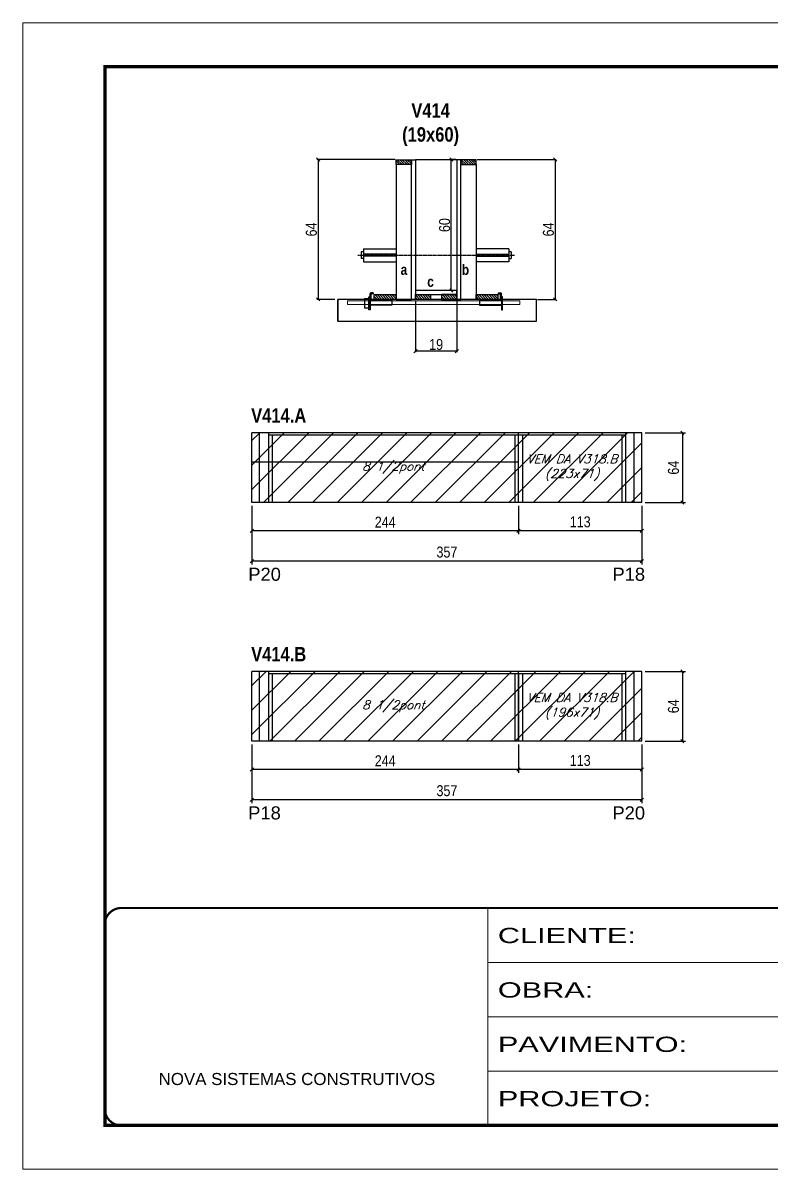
# Model space of a CAD drawing. Extents: x 3309 to 9590, y -2522 to 15424.
# Drawn here: x 8078 to 8763, y 10112 to 11162 of the extents above; entities that cross this region are included whole.
import ezdxf

# ---------------------------------------------------------------- set-up
doc = ezdxf.new("R2010")
doc.units = 0
for name, pattern in [('CONTINUO', [0]), ('DASHED', [0.75, 0.5, -0.25]), ('HIDDEN', [0.375, 0.25, -0.125])]:
    doc.linetypes.add(name, pattern=pattern)
for name, color, linetype in [('5', 5, 'Continuous'), ('barrote', 251, 'Continuous'), ('COTA', 241, 'Continuous'), ('detalhes', 4, 'Continuous'), ('NOMENCLATURA', 7, 'Continuous'), ('Painéis', 200, 'Continuous'), ('presilha', 1, 'Continuous'), ('SARR_2.2x10', 60, 'Continuous'), ('SARR_2.2x7', 40, 'Continuous'), ('SARR_3.5x7', 81, 'Continuous'), ('TENSOR', 3, 'Continuous'), ('texto', 7, 'Continuous')]:
    doc.layers.add(name, color=color, linetype=linetype)
for name, color, linetype, lineweight in [('CONCRETO', 251, 'Continuous', 25), ('Folhas', 255, 'Continuous', 9), ('Hachura', 251, 'Continuous', 9), ('SARRAFO DE PRESSAO', 251, 'DASHED', 9), ('SCO-___-LAJ', 2, 'Continuous', 0)]:
    doc.layers.add(name, color=color, linetype=linetype, lineweight=lineweight)
doc.styles.add('ARIAL', font='arial.ttf')
doc.styles.add('COTA TECNICA', font='techl___.ttf', dxfattribs={"height": 10})
doc.styles.add('COTA TECNICA 2X', font='techl___.ttf', dxfattribs={"height": 10})
doc.styles.add('Romans', font='romans.shx')
doc.styles.get("Standard").update_dxf_attribs({"font": 'arial.ttf'})
doc.styles.add('TECNICA', font='techb___.ttf', dxfattribs={"height": 10})
doc.styles.add('Tecnologia', font='')
doc.styles.get('Tecnologia').set_extended_font_data('Forgotten Futurist')
doc.dimstyles.new('PAINEL', dxfattribs={"dimtxt": 10, "dimasz": 3, "dimexe": 3, "dimexo": 3, "dimgap": 3, "dimtad": 1, "dimdec": 1, "dimzin": 12, "dimdsep": 46, "dimtxsty": 'COTA TECNICA', "dimblk1": 'OBLIQUE', "dimblk2": 'OBLIQUE', "dimsah": 1, "dimcen": 0.9, "dimclrd": 4, "dimclre": 4, "dimclrt": 240, "dimadec": 1, "dimazin": 3, "dimtfac": 1, "dimtdec": 1, "dimtmove": 0, "dimatfit": 3, "dimfxl": 1, "dimtolj": 1, "dimtzin": 12, "dimarcsym": 0})
doc.dimstyles.new('SECAO', dxfattribs={"dimscale": 0.333333, "dimtxt": 5, "dimasz": 9, "dimexe": 3, "dimexo": 3, "dimgap": 3, "dimtad": 1, "dimdec": 1, "dimlfac": 0.5, "dimzin": 12, "dimdsep": 46, "dimtxsty": 'COTA TECNICA 2X', "dimblk1": 'OBLIQUE', "dimblk2": 'OBLIQUE', "dimsah": 1, "dimcen": 0.9, "dimclrd": 4, "dimclre": 4, "dimclrt": 240, "dimadec": 1, "dimazin": 3, "dimtfac": 1, "dimtdec": 1, "dimtmove": 0, "dimatfit": 3, "dimfxl": 1, "dimtolj": 1, "dimtzin": 12, "dimarcsym": 0})
pattern_1 = [(135, (41672.605, -112603.3136), (-1.122532015, -1.122532015), [])]

# ---------------------------------------------------------------- blocks, each defined once
blk = doc.blocks.new('9999999999')
at = {"color": 30, "linetype": 'CONTINUO'}
for p, q in [((98564.6, 34230.2), (98564.6, 34429.4)), ((98564.6, 34379.6), (99584, 34379.6)), ((98564.6, 34329.8), (99488, 34329.8)), ((98564.6, 34280), (99488, 34280))]:
    blk.add_line(p, q, dxfattribs=at)
at = {"color": 30, "linetype": 'CONTINUO', "const_width": 2}
blk.add_lwpolyline([(99584, 34230.2), (99584, 34414.4, 0.414214), (99569, 34429.4), (98229, 34429.4, 0.414214), (98214, 34414.4), (98214, 34245.2, 0.414214), (98229, 34230.2), (99584, 34230.2)], format="xyb", dxfattribs=at)
at = {"layer": 'Folhas'}
blk.add_lwpolyline([(98139, 34190.2), (99624, 34190.2), (99624, 35240.2), (98139, 35240.2)], close=True, dxfattribs=at)
at = {"layer": 'Folhas', "color": 30, "const_width": 3}
blk.add_lwpolyline([(98214, 34230.2), (99584, 34230.2), (99584, 35200.2), (98214, 35200.2)], close=True, dxfattribs=at)
at = {"color": 7, "linetype": 'Continuous', "ltscale": 5, "style": 'ARIAL'}
blk.add_text('NOVA SISTEMAS CONSTRUTIVOS', height=11.059, dxfattribs=at).set_placement((98263.2, 34267.2))
at = {"layer": 'Folhas', "color": 7, "style": 'Tecnologia', "width": 1.5}
for s, p in [('CLIENTE:', (98573.7, 34397.2)), ('OBRA:', (98573.7, 34347.3)), ('PAVIMENTO:', (98573.7, 34297.5)), ('PROJETO:', (98573.7, 34247.7))]:
    blk.add_text(s, height=14, dxfattribs=at).set_placement(p)
blk = doc.blocks.new('_Oblique')
at = {"color": 0, "linetype": 'ByBlock', "lineweight": -2}
blk.add_line((-0.5, -0.5), (0.5, 0.5), dxfattribs=at)
blk = doc.blocks.new('*D1137')
at = {"layer": 'COTA', "color": 4, "lineweight": -2, "transparency": 16777216}
for p, q in [((8437.1, 10907.9), (8437.1, 10860.4)), ((8475.1, 10907.9), (8475.1, 10860.4)), ((8475.1, 10861.4), (8437.1, 10861.4))]:
    blk.add_line(p, q, dxfattribs=at)
at = {"layer": 'Defpoints', "color": 0, "transparency": 16777216}
for p in [(8437.1, 10908.9), (8475.1, 10908.9), (8437.1, 10861.4)]:
    blk.add_point(p, dxfattribs=at)
at = {"layer": 'COTA', "color": 4, "lineweight": -2, "transparency": 16777216, "xscale": 3, "yscale": 3, "zscale": 3, "rotation": 180}
blk.add_blockref('_Oblique', (8437.1, 10861.4), dxfattribs=at)
at = {"layer": 'COTA', "color": 4, "lineweight": -2, "transparency": 16777216, "xscale": 3, "yscale": 3, "zscale": 3}
blk.add_blockref('_Oblique', (8475.1, 10861.4), dxfattribs=at)
at = {"layer": 'COTA', "color": 240, "transparency": 16777216, "insert": (8456.1, 10867.5), "char_height": 10, "attachment_point": 5, "style": 'COTA TECNICA 2X'}
blk.add_mtext('\\A1;19', dxfattribs=at)
blk = doc.blocks.new('PRESILHA METÁLICA 1')
at = {"layer": 'presilha'}
for p, q in [((7.5, 10.6), (7.5, 19.9)), ((12, 21), (8.6, 21)), ((9, 11.6), (9, 18.9)), ((12, 19.5), (9.6, 19.5)), ((12, 21), (12, 19.5)), ((0, 13), (6, 13)), ((0, 13), (0, 0)), ((6, 0), (0, 0)), ((6, 15.5), (7.5, 15.5)), ((6, -2.5), (6, 15.5)), ((6, 13), (6, 0)), ((7.5, 15.5), (7.5, -2.5)), ((37.5, 4.1), (7.5, 4.1)), ((37.5, 11), (9.6, 11)), ((37.5, 11), (37.5, 4.1)), ((7.5, -2.5), (6, -2.5))]:
    blk.add_line(p, q, dxfattribs=at)
for centre, radius, start, end in [((8.6, 19.9), 1.14, 90, 180), ((9.6, 18.9), 0.57, 90, 180), ((9.6, 11.6), 0.57, 180, 270)]:
    blk.add_arc(centre, radius, start, end, dxfattribs=at)
blk = doc.blocks.new('PRESILHA METÁLICA 2')
at = {"layer": 'presilha'}
for p, q in [((-5.2, 23.5), (-5.2, 22)), ((-5.2, 23.5), (-1.9, 23.5)), ((-5.2, 22), (-2.8, 22)), ((-2.2, 14.1), (-2.2, 21.4)), ((0.8, 18), (-0.8, 18)), ((-0.8, 18), (-0.8, 0)), ((-0.8, 14.6), (-0.8, 22.4)), ((0.8, 0), (0.8, 18)), ((-30.8, 13.5), (-30.8, 6.6)), ((-30.8, 13.5), (-2.8, 13.5)), ((-30.8, 6.6), (-0.8, 6.6)), ((-0.8, 0), (0.8, 0))]:
    blk.add_line(p, q, dxfattribs=at)
for centre, radius, start, end in [((-2.8, 21.4), 0.57, 0, 90), ((-1.9, 22.4), 1.14, 0, 90), ((-2.8, 14.1), 0.57, 270, 0)]:
    blk.add_arc(centre, radius, start, end, dxfattribs=at)
blk = doc.blocks.new('*D1138')
at = {"layer": 'COTA', "color": 4, "lineweight": -2, "transparency": 16777216}
for p, q in [((8418.5, 11036.9), (8347, 11036.9)), ((8348, 11036.9), (8348, 10908.9)), ((8363.3, 10908.9), (8347, 10908.9))]:
    blk.add_line(p, q, dxfattribs=at)
at = {"layer": 'Defpoints', "color": 0, "transparency": 16777216}
for p in [(8419.5, 11036.9), (8348, 10908.9), (8364.3, 10908.9)]:
    blk.add_point(p, dxfattribs=at)
at = {"layer": 'COTA', "color": 4, "lineweight": -2, "transparency": 16777216, "xscale": 3, "yscale": 3, "zscale": 3}
for p, rotation in [((8348, 11036.9), 90), ((8348, 10908.9), 270)]:
    blk.add_blockref('_Oblique', p, dxfattribs=dict(at, rotation=rotation))
at = {"layer": 'COTA', "color": 240, "transparency": 16777216, "insert": (8341.9, 10972.9), "char_height": 10, "attachment_point": 5, "rotation": 90, "style": 'COTA TECNICA 2X'}
blk.add_mtext('\\A1;64', dxfattribs=at)
blk = doc.blocks.new('*D1139')
at = {"layer": 'COTA', "color": 4, "lineweight": -2, "transparency": 16777216}
for p, q in [((8493.7, 11036.9), (8566, 11036.9)), ((8565, 11036.9), (8565, 10908.9)), ((8548.9, 10908.9), (8566, 10908.9))]:
    blk.add_line(p, q, dxfattribs=at)
at = {"layer": 'Defpoints', "color": 0, "transparency": 16777216}
for p in [(8492.7, 11036.9), (8547.9, 10908.9), (8565, 10908.9)]:
    blk.add_point(p, dxfattribs=at)
at = {"layer": 'COTA', "color": 4, "lineweight": -2, "transparency": 16777216, "xscale": 3, "yscale": 3, "zscale": 3}
for p, rotation in [((8565, 11036.9), 90), ((8565, 10908.9), 270)]:
    blk.add_blockref('_Oblique', p, dxfattribs=dict(at, rotation=rotation))
at = {"layer": 'COTA', "color": 240, "transparency": 16777216, "insert": (8558.9, 10972.9), "char_height": 10, "attachment_point": 5, "rotation": 90, "style": 'COTA TECNICA 2X'}
blk.add_mtext('\\A1;64', dxfattribs=at)
blk = doc.blocks.new('*D1140')
at = {"layer": 'COTA', "color": 4, "lineweight": -2, "transparency": 16777216}
for p, q in [((8474.1, 11036.9), (8469, 11036.9)), ((8470, 10916.9), (8470, 11036.9)), ((8474.1, 10916.9), (8469, 10916.9))]:
    blk.add_line(p, q, dxfattribs=at)
at = {"layer": 'Defpoints', "color": 0, "transparency": 16777216}
for p in [(8470, 11036.9), (8475.1, 11036.9), (8475.1, 10916.9)]:
    blk.add_point(p, dxfattribs=at)
at = {"layer": 'COTA', "color": 4, "lineweight": -2, "transparency": 16777216, "xscale": 3, "yscale": 3, "zscale": 3}
for p, rotation in [((8470, 11036.9), 90), ((8470, 10916.9), 270)]:
    blk.add_blockref('_Oblique', p, dxfattribs=dict(at, rotation=rotation))
at = {"layer": 'COTA', "color": 240, "transparency": 16777216, "insert": (8463.9, 10976.9), "char_height": 10, "attachment_point": 5, "rotation": 90, "style": 'COTA TECNICA 2X'}
blk.add_mtext('\\A1;60', dxfattribs=at)
blk = doc.blocks.new('*D1151')
at = {"layer": 'COTA', "color": 4, "linetype": 'ByBlock', "lineweight": -2, "transparency": 16777216}
for p, q in [((8531.5, 10719.7), (8531.5, 10693.8)), ((8644.5, 10719.7), (8644.5, 10693.8)), ((8644.5, 10696.8), (8531.5, 10696.8))]:
    blk.add_line(p, q, dxfattribs=at)
at = {"layer": 'Defpoints', "color": 0, "linetype": 'ByBlock', "transparency": 16777216}
for p in [(8531.5, 10722.7), (8644.5, 10722.7), (8531.5, 10696.8)]:
    blk.add_point(p, dxfattribs=at)
at = {"layer": 'COTA', "color": 4, "linetype": 'ByBlock', "lineweight": -2, "transparency": 16777216, "xscale": 3, "yscale": 3, "zscale": 3, "rotation": 180}
blk.add_blockref('_Oblique', (8531.5, 10696.8), dxfattribs=at)
at = {"layer": 'COTA', "color": 4, "linetype": 'ByBlock', "lineweight": -2, "transparency": 16777216, "xscale": 3, "yscale": 3, "zscale": 3}
blk.add_blockref('_Oblique', (8644.5, 10696.8), dxfattribs=at)
at = {"layer": 'COTA', "color": 240, "linetype": 'ByBlock', "transparency": 16777216, "insert": (8588, 10705), "char_height": 10, "attachment_point": 5, "style": 'COTA TECNICA'}
blk.add_mtext('\\A1;113', dxfattribs=at)
blk = doc.blocks.new('*D1152')
at = {"layer": 'COTA', "color": 4, "linetype": 'ByBlock', "lineweight": -2, "transparency": 16777216}
for p, q in [((8287.5, 10719.7), (8287.5, 10693.8)), ((8531.5, 10719.7), (8531.5, 10693.8)), ((8531.5, 10696.8), (8287.5, 10696.8))]:
    blk.add_line(p, q, dxfattribs=at)
at = {"layer": 'Defpoints', "color": 0, "linetype": 'ByBlock', "transparency": 16777216}
for p in [(8287.5, 10722.7), (8531.5, 10722.7), (8287.5, 10696.8)]:
    blk.add_point(p, dxfattribs=at)
at = {"layer": 'COTA', "color": 4, "linetype": 'ByBlock', "lineweight": -2, "transparency": 16777216, "xscale": 3, "yscale": 3, "zscale": 3, "rotation": 180}
blk.add_blockref('_Oblique', (8287.5, 10696.8), dxfattribs=at)
at = {"layer": 'COTA', "color": 4, "linetype": 'ByBlock', "lineweight": -2, "transparency": 16777216, "xscale": 3, "yscale": 3, "zscale": 3}
blk.add_blockref('_Oblique', (8531.5, 10696.8), dxfattribs=at)
at = {"layer": 'COTA', "color": 240, "linetype": 'ByBlock', "transparency": 16777216, "insert": (8409.5, 10704.8), "char_height": 10, "attachment_point": 5, "style": 'COTA TECNICA'}
blk.add_mtext('\\A1;244', dxfattribs=at)
blk = doc.blocks.new('*D1153')
at = {"layer": 'COTA', "color": 4, "linetype": 'ByBlock', "lineweight": -2, "transparency": 16777216}
for p, q in [((8287.5, 10719.7), (8287.5, 10666.1)), ((8644.5, 10719.7), (8644.5, 10666.1)), ((8644.5, 10669.1), (8287.5, 10669.1))]:
    blk.add_line(p, q, dxfattribs=at)
at = {"layer": 'Defpoints', "color": 0, "linetype": 'ByBlock', "transparency": 16777216}
for p in [(8287.5, 10722.7), (8644.5, 10722.7), (8287.5, 10669.1)]:
    blk.add_point(p, dxfattribs=at)
at = {"layer": 'COTA', "color": 4, "linetype": 'ByBlock', "lineweight": -2, "transparency": 16777216, "xscale": 3, "yscale": 3, "zscale": 3, "rotation": 180}
blk.add_blockref('_Oblique', (8287.5, 10669.1), dxfattribs=at)
at = {"layer": 'COTA', "color": 4, "linetype": 'ByBlock', "lineweight": -2, "transparency": 16777216, "xscale": 3, "yscale": 3, "zscale": 3}
blk.add_blockref('_Oblique', (8644.5, 10669.1), dxfattribs=at)
at = {"layer": 'COTA', "color": 240, "linetype": 'ByBlock', "transparency": 16777216, "insert": (8466, 10677.3), "char_height": 10, "attachment_point": 5, "style": 'COTA TECNICA'}
blk.add_mtext('\\A1;357', dxfattribs=at)
blk = doc.blocks.new('*D1154')
at = {"layer": 'COTA', "color": 4, "lineweight": -2, "transparency": 16777216}
for p, q in [((8647.5, 10786.7), (8684.5, 10786.7)), ((8681.5, 10786.7), (8681.5, 10722.7)), ((8647.5, 10722.7), (8684.5, 10722.7))]:
    blk.add_line(p, q, dxfattribs=at)
at = {"layer": 'Defpoints', "color": 0, "transparency": 16777216}
for p in [(8644.5, 10786.7, 0), (8644.5, 10722.7, 0), (8681.5, 10722.7)]:
    blk.add_point(p, dxfattribs=at)
at = {"layer": 'COTA', "color": 4, "lineweight": -2, "transparency": 16777216, "xscale": 3, "yscale": 3, "zscale": 3}
for p, rotation in [((8681.5, 10786.7), 90), ((8681.5, 10722.7), 270)]:
    blk.add_blockref('_Oblique', p, dxfattribs=dict(at, rotation=rotation))
at = {"layer": 'COTA', "color": 240, "transparency": 16777216, "insert": (8673.4, 10754.7), "char_height": 10, "attachment_point": 5, "rotation": 90, "style": 'COTA TECNICA'}
blk.add_mtext('\\A1;64', dxfattribs=at)
blk = doc.blocks.new('*D1155')
at = {"layer": 'COTA', "color": 4, "linetype": 'ByBlock', "lineweight": -2, "transparency": 16777216}
for p, q in [((8531.5, 10501.1), (8531.5, 10475.1)), ((8644.5, 10501.1), (8644.5, 10475.1)), ((8644.5, 10478.1), (8531.5, 10478.1))]:
    blk.add_line(p, q, dxfattribs=at)
at = {"layer": 'Defpoints', "color": 0, "linetype": 'ByBlock', "transparency": 16777216}
for p in [(8531.5, 10504.1), (8644.5, 10504.1), (8531.5, 10478.1)]:
    blk.add_point(p, dxfattribs=at)
at = {"layer": 'COTA', "color": 4, "linetype": 'ByBlock', "lineweight": -2, "transparency": 16777216, "xscale": 3, "yscale": 3, "zscale": 3, "rotation": 180}
blk.add_blockref('_Oblique', (8531.5, 10478.1), dxfattribs=at)
at = {"layer": 'COTA', "color": 4, "linetype": 'ByBlock', "lineweight": -2, "transparency": 16777216, "xscale": 3, "yscale": 3, "zscale": 3}
blk.add_blockref('_Oblique', (8644.5, 10478.1), dxfattribs=at)
at = {"layer": 'COTA', "color": 240, "linetype": 'ByBlock', "transparency": 16777216, "insert": (8588, 10486.4), "char_height": 10, "attachment_point": 5, "style": 'COTA TECNICA'}
blk.add_mtext('\\A1;113', dxfattribs=at)
blk = doc.blocks.new('*D1156')
at = {"layer": 'COTA', "color": 4, "linetype": 'ByBlock', "lineweight": -2, "transparency": 16777216}
for p, q in [((8287.5, 10501.1), (8287.5, 10475.1)), ((8531.5, 10501.1), (8531.5, 10475.1)), ((8531.5, 10478.1), (8287.5, 10478.1))]:
    blk.add_line(p, q, dxfattribs=at)
at = {"layer": 'Defpoints', "color": 0, "linetype": 'ByBlock', "transparency": 16777216}
for p in [(8287.5, 10504.1), (8531.5, 10504.1), (8287.5, 10478.1)]:
    blk.add_point(p, dxfattribs=at)
at = {"layer": 'COTA', "color": 4, "linetype": 'ByBlock', "lineweight": -2, "transparency": 16777216, "xscale": 3, "yscale": 3, "zscale": 3, "rotation": 180}
blk.add_blockref('_Oblique', (8287.5, 10478.1), dxfattribs=at)
at = {"layer": 'COTA', "color": 4, "linetype": 'ByBlock', "lineweight": -2, "transparency": 16777216, "xscale": 3, "yscale": 3, "zscale": 3}
blk.add_blockref('_Oblique', (8531.5, 10478.1), dxfattribs=at)
at = {"layer": 'COTA', "color": 240, "linetype": 'ByBlock', "transparency": 16777216, "insert": (8409.5, 10486.2), "char_height": 10, "attachment_point": 5, "style": 'COTA TECNICA'}
blk.add_mtext('\\A1;244', dxfattribs=at)
blk = doc.blocks.new('*D1157')
at = {"layer": 'COTA', "color": 4, "linetype": 'ByBlock', "lineweight": -2, "transparency": 16777216}
for p, q in [((8287.5, 10501.1), (8287.5, 10447.4)), ((8644.5, 10501.1), (8644.5, 10447.4)), ((8644.5, 10450.4), (8287.5, 10450.4))]:
    blk.add_line(p, q, dxfattribs=at)
at = {"layer": 'Defpoints', "color": 0, "linetype": 'ByBlock', "transparency": 16777216}
for p in [(8287.5, 10504.1), (8644.5, 10504.1), (8287.5, 10450.4)]:
    blk.add_point(p, dxfattribs=at)
at = {"layer": 'COTA', "color": 4, "linetype": 'ByBlock', "lineweight": -2, "transparency": 16777216, "xscale": 3, "yscale": 3, "zscale": 3, "rotation": 180}
blk.add_blockref('_Oblique', (8287.5, 10450.4), dxfattribs=at)
at = {"layer": 'COTA', "color": 4, "linetype": 'ByBlock', "lineweight": -2, "transparency": 16777216, "xscale": 3, "yscale": 3, "zscale": 3}
blk.add_blockref('_Oblique', (8644.5, 10450.4), dxfattribs=at)
at = {"layer": 'COTA', "color": 240, "linetype": 'ByBlock', "transparency": 16777216, "insert": (8466, 10458.7), "char_height": 10, "attachment_point": 5, "style": 'COTA TECNICA'}
blk.add_mtext('\\A1;357', dxfattribs=at)
blk = doc.blocks.new('*D1158')
at = {"layer": 'COTA', "color": 4, "lineweight": -2, "transparency": 16777216}
for p, q in [((8647.5, 10568.1), (8684.5, 10568.1)), ((8681.5, 10568.1), (8681.5, 10504.1)), ((8647.5, 10504.1), (8684.5, 10504.1))]:
    blk.add_line(p, q, dxfattribs=at)
at = {"layer": 'Defpoints', "color": 0, "transparency": 16777216}
for p in [(8644.5, 10568.1, 0), (8644.5, 10504.1, 0), (8681.5, 10504.1)]:
    blk.add_point(p, dxfattribs=at)
at = {"layer": 'COTA', "color": 4, "lineweight": -2, "transparency": 16777216, "xscale": 3, "yscale": 3, "zscale": 3}
for p, rotation in [((8681.5, 10568.1), 90), ((8681.5, 10504.1), 270)]:
    blk.add_blockref('_Oblique', p, dxfattribs=dict(at, rotation=rotation))
at = {"layer": 'COTA', "color": 240, "transparency": 16777216, "insert": (8673.4, 10536.1), "char_height": 10, "attachment_point": 5, "rotation": 90, "style": 'COTA TECNICA'}
blk.add_mtext('\\A1;64', dxfattribs=at)

msp = doc.modelspace()

# ---------------------------------------------------------------- hatches: boundary and pattern name
at = {"layer": 'Hachura', "linetype": 'ByBlock'}
h = msp.add_hatch(dxfattribs=at)
h.set_pattern_fill('ANSI31', color=256, scale=5)
h.paths.add_polyline_path([(8531.52, 10786.68), (8287.52, 10786.68), (8287.52, 10722.68), (8531.52, 10722.68)])
h.paths.add_polyline_path([(8644.52, 10786.68), (8531.52, 10786.68), (8531.52, 10722.68), (8644.52, 10722.68)])
h.paths.add_polyline_path([(8644.52, 10568.06), (8531.52, 10568.06), (8531.52, 10504.06), (8644.52, 10504.06)])
h.paths.add_polyline_path([(8531.52, 10568.06), (8287.52, 10568.06), (8287.52, 10504.06), (8531.52, 10504.06)])
at = {"layer": 'SARR_2.2x10'}
h = msp.add_hatch(dxfattribs=at)
h.set_pattern_fill('ANSI31', color=256, scale=0.5, angle=90)
h.set_pattern_definition([(135, (41593.005, -112603.3136), (-1.122532015, -1.122532015), [])])
h.paths.add_polyline_path([(8399.47, 10913.26), (8399.47, 10908.86), (8419.47, 10908.86), (8419.47, 10913.26)])
h = msp.add_hatch(dxfattribs=at)
h.set_pattern_fill('ANSI31', color=256, scale=0.5, angle=90)
h.set_pattern_definition([(135, (41686.205, -112603.3136), (-1.122532015, -1.122532015), [])])
h.paths.add_polyline_path([(8492.67, 10913.26), (8492.67, 10908.86), (8512.67, 10908.86), (8512.67, 10913.26)])
at = {"layer": 'SARR_2.2x7'}
h = msp.add_hatch(dxfattribs=at)
h.set_pattern_fill('ANSI31', color=256, scale=0.5, angle=90)
h.set_pattern_definition([(135, (41607.005, -112479.7136), (-1.122532015, -1.122532015), [])])
h.paths.add_polyline_path([(8433.47, 11036.86), (8433.47, 11032.46), (8419.47, 11032.46), (8419.47, 11036.86)])
h = msp.add_hatch(dxfattribs=at)
h.set_pattern_fill('ANSI31', color=256, scale=0.5, angle=90)
h.set_pattern_definition([(135, (41587.005, -112479.7136), (-1.122532015, -1.122532015), [])])
h.paths.add_polyline_path([(8478.67, 11036.86), (8478.67, 11032.46), (8492.67, 11032.46), (8492.67, 11036.86)])
h = msp.add_hatch(dxfattribs=at)
h.set_pattern_fill('ANSI31', color=256, scale=0.5, angle=90)
h.set_pattern_definition(pattern_1)
h.paths.add_polyline_path([(8451.07, 10908.86), (8451.07, 10913.26), (8437.07, 10913.26), (8437.07, 10908.86)])
h = msp.add_hatch(dxfattribs=at)
h.set_pattern_fill('ANSI31', color=256, scale=0.5, angle=90)
h.set_pattern_definition(pattern_1)
h.paths.add_polyline_path([(8461.07, 10913.26), (8461.07, 10908.86), (8475.07, 10908.86), (8475.07, 10913.26)])

# ---------------------------------------------------------------- linework, layer by layer
at = {"ltscale": 3}
for p, q in [((8387.47, 10952.31), (8387.47, 10946.31)), ((8389.47, 10952.31), (8387.47, 10952.31)), ((8389.47, 10955.31), (8389.47, 10943.31)), ((8389.47, 10955.31), (8419.47, 10955.31)), ((8522.67, 10955.31), (8492.67, 10955.31)), ((8522.67, 10955.31), (8522.67, 10943.31)), ((8524.67, 10952.31), (8522.67, 10952.31)), ((8524.67, 10952.31), (8524.67, 10946.31)), ((8389.47, 10946.31), (8387.47, 10946.31)), ((8419.47, 10950.31), (8389.47, 10950.31)), ((8419.47, 10948.31), (8389.47, 10948.31)), ((8389.47, 10943.31), (8419.47, 10943.31)), ((8492.67, 10950.31), (8522.67, 10950.31)), ((8492.67, 10948.31), (8522.67, 10948.31)), ((8522.67, 10943.31), (8492.67, 10943.31)), ((8522.67, 10946.31), (8524.67, 10946.31))]:
    msp.add_line(p, q, dxfattribs=at)
at = {"layer": 'barrote'}
msp.add_lwpolyline([(8366.01, 10888.86), (8547.93, 10888.86), (8547.93, 10908.86), (8366.01, 10908.86)], close=True, dxfattribs=at)
at = {"layer": 'CONCRETO', "linetype": 'Continuous'}
msp.add_line((8475.07, 11036.86), (8437.07, 11036.86), dxfattribs=at)
at = {"layer": 'detalhes', "color": 250}
msp.add_line((8366.01, 10888.86), (8366.01, 10908.86), dxfattribs=at)
at = {"layer": 'Painéis', "linetype": 'ByBlock'}
for p, q in [((8644.52, 10786.68), (8287.52, 10786.68)), ((8287.52, 10722.68), (8287.52, 10786.68)), ((8531.52, 10722.68), (8531.52, 10786.68)), ((8644.52, 10722.68), (8644.52, 10786.68)), ((8531.52, 10759.68), (8287.52, 10759.68)), ((8644.52, 10722.68), (8287.52, 10722.68)), ((8644.52, 10568.06), (8287.52, 10568.06)), ((8287.52, 10504.06), (8287.52, 10568.06)), ((8531.52, 10504.06), (8531.52, 10568.06)), ((8644.52, 10504.06), (8644.52, 10568.06)), ((8644.52, 10504.06), (8287.52, 10504.06))]:
    msp.add_line(p, q, dxfattribs=at)
at = {"layer": 'Painéis', "linetype": 'Continuous'}
for points in [[(8433.47, 10908.86), (8433.47, 11036.86), (8437.07, 11036.86), (8437.07, 10908.86)], [(8478.67, 10908.86), (8478.67, 11036.86), (8475.07, 11036.86), (8475.07, 10908.86)], [(8475.07, 10916.86), (8437.07, 10916.86), (8437.07, 10913.26), (8475.07, 10913.26)]]:
    msp.add_lwpolyline(points, close=True, dxfattribs=at)
at = {"layer": 'SARR_2.2x10'}
for points in [[(8399.47, 10913.26), (8419.47, 10913.26), (8419.47, 10908.86), (8399.47, 10908.86)], [(8492.67, 10913.26), (8512.67, 10913.26), (8512.67, 10908.86), (8492.67, 10908.86)]]:
    msp.add_lwpolyline(points, close=True, dxfattribs=at)
at = {"layer": 'SARR_2.2x7', "linetype": 'Continuous'}
for p, q in [((8294.52, 10722.68), (8294.52, 10786.68)), ((8531.52, 10784.48), (8302.52, 10784.48)), ((8629.52, 10784.48), (8531.52, 10784.48)), ((8637.52, 10722.68), (8637.52, 10786.68)), ((8294.52, 10504.06), (8294.52, 10568.06)), ((8531.52, 10565.86), (8302.52, 10565.86)), ((8629.52, 10565.86), (8531.52, 10565.86)), ((8637.52, 10504.06), (8637.52, 10568.06))]:
    msp.add_line(p, q, dxfattribs=at)
at = {"layer": 'SARR_2.2x7', "elevation": 0}
for points in [[(8419.47, 11036.86), (8433.47, 11036.86), (8433.47, 11032.46), (8419.47, 11032.46)], [(8492.67, 11036.86), (8478.67, 11036.86), (8478.67, 11032.46), (8492.67, 11032.46)]]:
    msp.add_lwpolyline(points, close=True, dxfattribs=at)
at = {"layer": 'SARR_2.2x7'}
for points in [[(8437.07, 10913.26), (8451.07, 10913.26), (8451.07, 10908.86), (8437.07, 10908.86)], [(8475.07, 10913.26), (8461.07, 10913.26), (8461.07, 10908.86), (8475.07, 10908.86)]]:
    msp.add_lwpolyline(points, close=True, dxfattribs=at)
at = {"layer": 'SARR_3.5x7'}
for p, q in [((8302.52, 10786.68), (8302.52, 10722.68)), ((8306.02, 10784.48), (8306.02, 10722.68)), ((8528.02, 10784.48), (8528.02, 10722.68)), ((8535.02, 10784.48), (8535.02, 10722.68)), ((8626.02, 10784.48), (8626.02, 10722.68)), ((8629.52, 10786.68), (8629.52, 10722.68)), ((8302.52, 10568.06), (8302.52, 10504.06)), ((8306.02, 10565.86), (8306.02, 10504.06)), ((8528.02, 10565.86), (8528.02, 10504.06)), ((8531.52, 10565.86), (8531.52, 10504.06)), ((8535.02, 10565.86), (8535.02, 10504.06)), ((8626.02, 10565.86), (8626.02, 10504.06)), ((8629.52, 10568.06), (8629.52, 10504.06))]:
    msp.add_line(p, q, dxfattribs=at)
for points in [[(8433.47, 11032.46), (8419.47, 11032.46), (8419.47, 10908.86), (8433.47, 10908.86)], [(8478.67, 11032.46), (8492.67, 11032.46), (8492.67, 10908.86), (8478.67, 10908.86)]]:
    msp.add_lwpolyline(points, close=True, dxfattribs=at)
at = {"layer": 'SCO-___-LAJ', "color": 1}
msp.add_lwpolyline([(8375.01, 10907.52), (8532.85, 10907.52), (8532.85, 10904.32), (8375.01, 10904.32)], close=True, dxfattribs=at)
at = {"layer": 'TENSOR', "linetype": 'HIDDEN', "ltscale": 0.5}
msp.add_line((8384.47, 10949.31), (8527.97, 10949.31), dxfattribs=at)

# ---------------------------------------------------------------- block references
at = {"layer": 'presilha', "xscale": 0.6666666666666666, "yscale": 0.6666666666666666, "zscale": 0.6666666666666666}
for name, p in [('PRESILHA METÁLICA 1', (8390.6, 10900.89)), ('PRESILHA METÁLICA 2', (8516.35, 10899.22))]:
    msp.add_blockref(name, p, dxfattribs=at)
at = {"layer": 'SARRAFO DE PRESSAO', "color": 6, "linetype": 'ByBlock'}
msp.add_blockref('9999999999', (-90061.11, -24078.07), dxfattribs=at)

# ---------------------------------------------------------------- texts
at = {"layer": '5', "linetype": 'Continuous'}
for s, rotation, p in [('P20', 359.99996, (8284.18, 10651.05)), ('P18', 0.00004, (8617.54, 10651.05)), ('P18', 359.99996, (8284.11, 10432.43)), ('P20', 0.00004, (8617.53, 10432.43))]:
    msp.add_text(s, height=12, rotation=rotation, dxfattribs=at).set_placement(p)
at = {"layer": 'detalhes', "style": 'TECNICA'}
for s, p in [('b', (8479.57, 10931.28)), ('a', (8423.59, 10931.29)), ('c', (8447.96, 10920.33))]:
    msp.add_text(s, height=9.6, dxfattribs=at).set_placement(p)
at = {"layer": 'NOMENCLATURA', "style": 'TECNICA'}
for s, p in [('V414.A', (8286.8, 10795.87)), ('V414.B', (8286.8, 10577.25))]:
    msp.add_text(s, height=13.2, dxfattribs=at).set_placement(p)
at = {"layer": 'NOMENCLATURA', "insert": (8451.07, 11088.55), "char_height": 13.2, "attachment_point": 2, "style": 'TECNICA'}
msp.add_mtext_dynamic_manual_height_columns('V414\\P(19x60)', width=300.2766, gutter_width=1, heights=[0], dxfattribs=at)
at = {"layer": 'texto', "color": 2, "char_height": 8, "attachment_point": 5, "style": 'Romans'}
for s, insert in [('{\\Q19;\\C256;VEM DA V318.B^J(223x71)}', (8580.52, 10754.68)), ('{\\Q19;\\C256;8 1/2pont}', (8417.02, 10754.68)), ('{\\Q19;\\C256;8 1/2pont}', (8417.02, 10536.06)), ('{\\Q19;\\C256;VEM DA V318.B^J(196x71)}', (8580.52, 10536.06))]:
    msp.add_mtext(s, dxfattribs=dict(at, insert=insert))

# ---------------------------------------------------------------- dimensions: what is measured, and where the dimension line sits
at = {"layer": 'COTA'}
for base, p1, p2, dimstyle, picture, middle in [((8348.02, 10908.86, 0), (8419.47, 11036.86), (8364.25, 10908.86, 0), 'SECAO', '*D1138', (8341.92, 10972.86, 0)), ((8469.99, 11036.86), (8475.07, 10916.86), (8475.07, 11036.86), 'SECAO', '*D1140', (8463.89, 10976.86)), ((8564.98, 10908.86, 0), (8492.67, 11036.86), (8547.88, 10908.86, 0), 'SECAO', '*D1139', (8558.88, 10972.86, 0)), ((8681.51, 10722.68, 0), (8644.52, 10786.68), (8644.52, 10722.68), 'PAINEL', '*D1154', (8673.41, 10754.68, 0)), ((8681.51, 10504.06, 0), (8644.52, 10568.06), (8644.52, 10504.06), 'PAINEL', '*D1158', (8673.41, 10536.06, 0))]:
    dim = msp.add_linear_dim(base=base, p1=p1, p2=p2, angle=90, dimstyle=dimstyle, dxfattribs=at)
    dim.commit()
    dim.dimension.update_dxf_attribs({"geometry": picture, "text_midpoint": middle})
dim = msp.add_linear_dim(base=(8437.07, 10861.38), p1=(8475.07, 10908.86), p2=(8437.07, 10908.86), angle=180, dimstyle='SECAO', dxfattribs=at)
dim.commit()
dim.dimension.update_dxf_attribs({"geometry": '*D1137', "text_midpoint": (8456.07, 10861.38), "dimtype": 160})
at = {"layer": 'COTA', "linetype": 'ByBlock'}
for base, p1, p2, picture, middle in [((8287.52, 10696.77), (8531.52, 10722.68), (8287.52, 10722.68), '*D1152', (8409.52, 10704.84)), ((8287.52, 10478.15), (8531.52, 10504.06), (8287.52, 10504.06), '*D1156', (8409.52, 10486.22))]:
    dim = msp.add_linear_dim(base=base, p1=p1, p2=p2, angle=180, dimstyle='PAINEL', override={"dimtmove": 1}, dxfattribs=at)
    dim.commit()
    dim.dimension.update_dxf_attribs({"geometry": picture, "text_midpoint": middle})
for base, p1, p2, picture, middle in [((8287.52, 10669.06), (8644.52, 10722.68), (8287.52, 10722.68), '*D1153', (8466.02, 10677.28)), ((8531.52, 10696.77), (8644.52, 10722.68), (8531.52, 10722.68), '*D1151', (8588.02, 10704.99)), ((8287.52, 10450.44), (8644.52, 10504.06), (8287.52, 10504.06), '*D1157', (8466.02, 10458.66)), ((8531.52, 10478.15), (8644.52, 10504.06), (8531.52, 10504.06), '*D1155', (8588.02, 10486.37))]:
    dim = msp.add_linear_dim(base=base, p1=p1, p2=p2, angle=180, dimstyle='PAINEL', dxfattribs=at)
    dim.commit()
    dim.dimension.update_dxf_attribs({"geometry": picture, "text_midpoint": middle})

doc.saveas('drawing.dxf')
